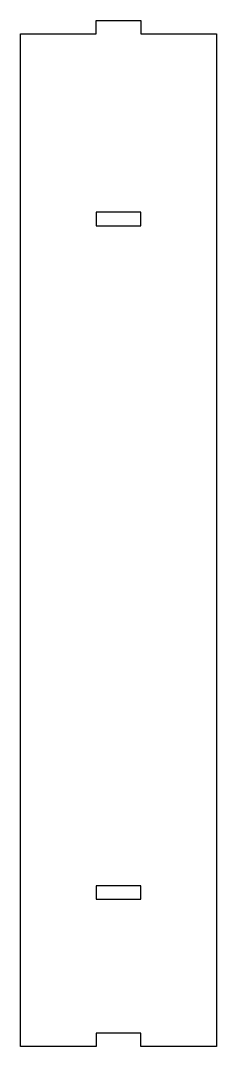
# Model space of a CAD drawing. Header units: millimetres. Extents: x -44 to 0, y -230 to 0.
import ezdxf

# ---------------------------------------------------------------- set-up
doc = ezdxf.new("R2010")
doc.units = ezdxf.units.MM
doc.layers.get('0').update_dxf_attribs({"linetype": 'CONTINUOUS'})

msp = doc.modelspace()

# ---------------------------------------------------------------- linework, layer by layer
for points in [[(0, -3), (0, -230), (-17, -230), (-17, -227), (-27, -227), (-27, -230), (-44, -230), (-44, -3), (-27, -3), (-27, 0), (-17, 0), (-17, -3)], [(-17, -46), (-17, -43), (-27, -43), (-27, -46)], [(-17, -197), (-17, -194), (-27, -194), (-27, -197)]]:
    msp.add_lwpolyline(points, close=True)

doc.saveas('drawing.dxf')
